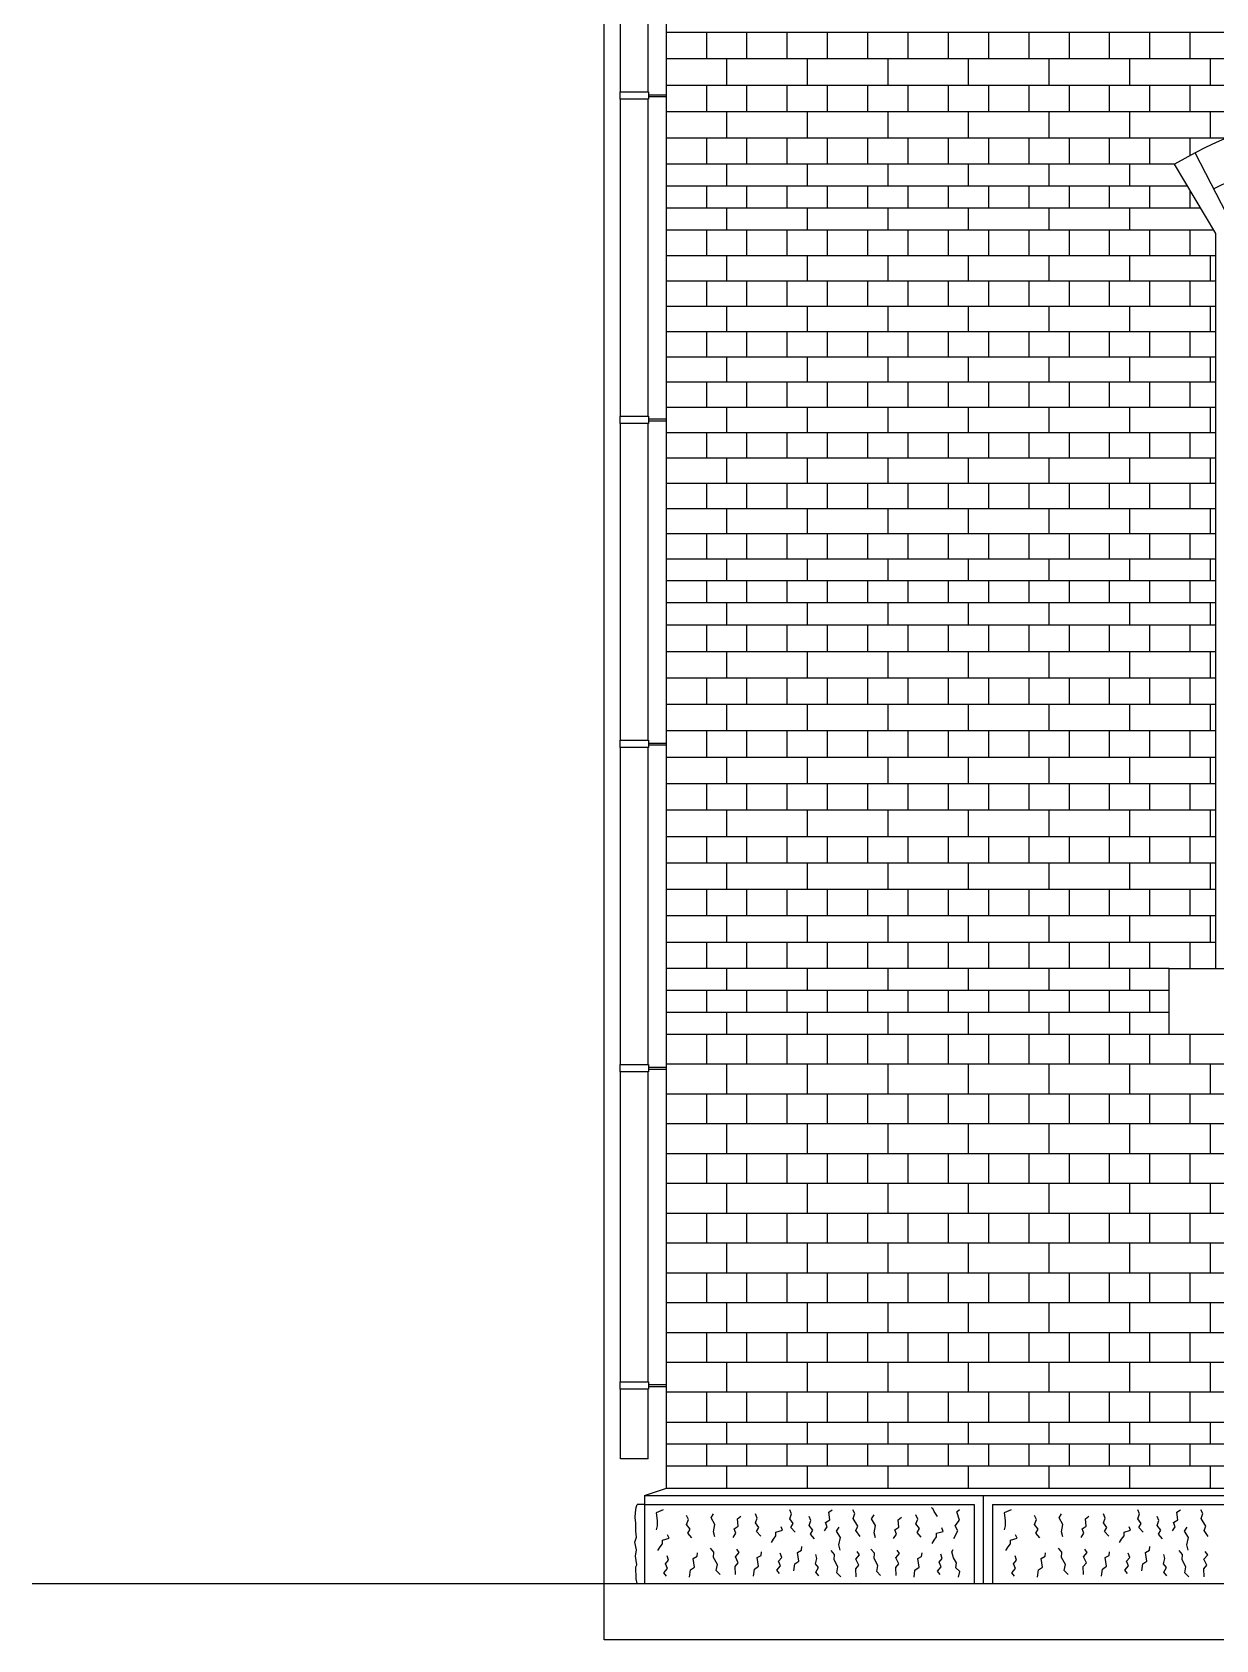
# Model space of a CAD drawing. Extents: x 101185 to 134825, y -129942 to -106182.
# Drawn here: x 106378 to 109609, y -122410 to -118024 of the extents above; entities that cross this region are included whole.
import ezdxf

# ---------------------------------------------------------------- set-up
doc = ezdxf.new("R2010")
doc.units = 0
doc.header["$LTSCALE"] = 50
doc.header["$MEASUREMENT"] = 0
for name, color, linetype in [('ele-3', 6, 'CONTINUOUS'), ('FIN', 5, 'CONTINUOUS'), ('h', 5, 'CONTINUOUS'), ('HAT', 5, 'CONTINUOUS'), ('HATCH', 5, 'CONTINUOUS'), ('W-1', 3, 'CONTINUOUS'), ('W-2', 2, 'CONTINUOUS'), ('WID', 4, 'CONTINUOUS')]:
    doc.layers.add(name, color=color, linetype=linetype)

msp = doc.modelspace()

# ---------------------------------------------------------------- linework, layer by layer
at = {"layer": 'ele-3'}
for p, q in [((109496.8, -118384.7), (108109.4, -118384.7)), ((109532.5, -118444.7), (108109.4, -118444.7)), ((109568.3, -118504.7), (108109.4, -118504.7)), ((109604, -118564.7), (108109.4, -118564.7)), ((108109.4, -119461.3), (109609.4, -119461.3)), ((109609.4, -119521.3), (108109.4, -119521.3)), ((109609.4, -119581.3), (108109.4, -119581.3)), ((108109.4, -119641.3), (109609.4, -119641.3)), ((109481.9, -120578.8), (108109.4, -120578.8)), ((109481.9, -120638.8), (108109.4, -120638.8)), ((109481.9, -120698.8), (108109.4, -120698.8)), ((109481.9, -120758.8), (108109.4, -120758.8)), ((108109.4, -121816.3), (109814.4, -121816.3)), ((109814.4, -121876.3), (108109.4, -121876.3))]:
    msp.add_line(p, q, dxfattribs=at)
for points in [[(108274.4, -118444.7), (108274.4, -118384.7)], [(108494.4, -118444.7), (108494.4, -118384.7)], [(108714.4, -118444.7), (108714.4, -118384.7)], [(108934.4, -118444.7), (108934.4, -118384.7)], [(109154.4, -118444.7), (109154.4, -118384.7)], [(109374.4, -118444.7), (109374.4, -118384.7)], [(108219.4, -118504.7), (108219.4, -118444.7)], [(108329.4, -118504.7), (108329.4, -118444.7)], [(108439.4, -118504.7), (108439.4, -118444.7)], [(108549.4, -118504.7), (108549.4, -118444.7)], [(108659.4, -118504.7), (108659.4, -118444.7)], [(108769.4, -118504.7), (108769.4, -118444.7)], [(108879.4, -118504.7), (108879.4, -118444.7)], [(108989.4, -118504.7), (108989.4, -118444.7)], [(109099.4, -118504.7), (109099.4, -118444.7)], [(109209.4, -118504.7), (109209.4, -118444.7)], [(109319.4, -118504.7), (109319.4, -118444.7)], [(109429.4, -118504.7), (109429.4, -118444.7)], [(109539.4, -118504.7), (109539.4, -118456.2)], [(108274.4, -118564.7), (108274.4, -118504.7)], [(108494.4, -118564.7), (108494.4, -118504.7)], [(108714.4, -118564.7), (108714.4, -118504.7)], [(108934.4, -118564.7), (108934.4, -118504.7)], [(109154.4, -118564.7), (109154.4, -118504.7)], [(109374.4, -118564.7), (109374.4, -118504.7)], [(108274.4, -119521.3), (108274.4, -119461.3)], [(108494.4, -119521.3), (108494.4, -119461.3)], [(108714.4, -119521.3), (108714.4, -119461.3)], [(108934.4, -119521.3), (108934.4, -119461.3)], [(109154.4, -119521.3), (109154.4, -119461.3)], [(109374.4, -119521.3), (109374.4, -119461.3)], [(109594.4, -119521.3), (109594.4, -119461.3)], [(108219.4, -119581.3), (108219.4, -119521.3)], [(108329.4, -119581.3), (108329.4, -119521.3)], [(108439.4, -119581.3), (108439.4, -119521.3)], [(108549.4, -119581.3), (108549.4, -119521.3)], [(108659.4, -119581.3), (108659.4, -119521.3)], [(108769.4, -119581.3), (108769.4, -119521.3)], [(108879.4, -119581.3), (108879.4, -119521.3)], [(108989.4, -119581.3), (108989.4, -119521.3)], [(109099.4, -119581.3), (109099.4, -119521.3)], [(109209.4, -119581.3), (109209.4, -119521.3)], [(109319.4, -119581.3), (109319.4, -119521.3)], [(109429.4, -119581.3), (109429.4, -119521.3)], [(109539.4, -119581.3), (109539.4, -119521.3)], [(108274.4, -119641.3), (108274.4, -119581.3)], [(108494.4, -119641.3), (108494.4, -119581.3)], [(108714.4, -119641.3), (108714.4, -119581.3)], [(108934.4, -119641.3), (108934.4, -119581.3)], [(109154.4, -119641.3), (109154.4, -119581.3)], [(109374.4, -119641.3), (109374.4, -119581.3)], [(109594.4, -119641.3), (109594.4, -119581.3)], [(108274.4, -120638.8), (108274.4, -120578.8)], [(108494.4, -120638.8), (108494.4, -120578.8)], [(108714.4, -120638.8), (108714.4, -120578.8)], [(108934.4, -120638.8), (108934.4, -120578.8)], [(109154.4, -120638.8), (109154.4, -120578.8)], [(109374.4, -120638.8), (109374.4, -120578.8)], [(108219.4, -120698.8), (108219.4, -120638.8)], [(108329.4, -120698.8), (108329.4, -120638.8)], [(108439.4, -120698.8), (108439.4, -120638.8)], [(108549.4, -120698.8), (108549.4, -120638.8)], [(108659.4, -120698.8), (108659.4, -120638.8)], [(108769.4, -120698.8), (108769.4, -120638.8)], [(108879.4, -120698.8), (108879.4, -120638.8)], [(108989.4, -120698.8), (108989.4, -120638.8)], [(109099.4, -120698.8), (109099.4, -120638.8)], [(109209.4, -120698.8), (109209.4, -120638.8)], [(109319.4, -120698.8), (109319.4, -120638.8)], [(109429.4, -120698.8), (109429.4, -120638.8)], [(108274.4, -120758.8), (108274.4, -120698.8)], [(108494.4, -120758.8), (108494.4, -120698.8)], [(108714.4, -120758.8), (108714.4, -120698.8)], [(108934.4, -120758.8), (108934.4, -120698.8)], [(109154.4, -120758.8), (109154.4, -120698.8)], [(109374.4, -120758.8), (109374.4, -120698.8)], [(108274.4, -121876.3), (108274.4, -121816.3)], [(108494.4, -121876.3), (108494.4, -121816.3)], [(108714.4, -121876.3), (108714.4, -121816.3)], [(108934.4, -121876.3), (108934.4, -121816.3)], [(109154.4, -121876.3), (109154.4, -121816.3)], [(109374.4, -121876.3), (109374.4, -121816.3)], [(109594.4, -121876.3), (109594.4, -121816.3)], [(108219.4, -121936.3), (108219.4, -121876.3)], [(108329.4, -121936.3), (108329.4, -121876.3)], [(108439.4, -121936.3), (108439.4, -121876.3)], [(108549.4, -121936.3), (108549.4, -121876.3)], [(108659.4, -121936.3), (108659.4, -121876.3)], [(108769.4, -121936.3), (108769.4, -121876.3)], [(108879.4, -121936.3), (108879.4, -121876.3)], [(108989.4, -121936.3), (108989.4, -121876.3)], [(109099.4, -121936.3), (109099.4, -121876.3)], [(109209.4, -121936.3), (109209.4, -121876.3)], [(109319.4, -121936.3), (109319.4, -121876.3)], [(109429.4, -121936.3), (109429.4, -121876.3)], [(109539.4, -121936.3), (109539.4, -121876.3)], [(109814.4, -121936.3), (108109.4, -121936.3)], [(108274.4, -121996.3), (108274.4, -121936.3)], [(108494.4, -121996.3), (108494.4, -121936.3)], [(108714.4, -121996.3), (108714.4, -121936.3)], [(108934.4, -121996.3), (108934.4, -121936.3)], [(109154.4, -121996.3), (109154.4, -121936.3)], [(109374.4, -121996.3), (109374.4, -121936.3)], [(109594.4, -121996.3), (109594.4, -121936.3)]]:
    msp.add_lwpolyline(points, dxfattribs=at)
at = {"layer": 'FIN'}
msp.add_lwpolyline([(107939.4, -116674), (113466.9, -116674), (113466.9, -122410.3), (107939.4, -122410.3)], close=True, dxfattribs=at)
at = {"layer": 'h'}
for p, q in [((108109.4, -118024.2), (113659.4, -118024.2)), ((108109.4, -118096.3), (109969.6, -118096.3)), ((108109.4, -118168.4), (109974.2, -118168.4)), ((108109.4, -118240.5), (109886.9, -118240.5)), ((108109.4, -118312.6), (109639.9, -118312.6)), ((109653.7, -118549), (109552.5, -118353.7)), ((109603.1, -118451.3), (109654.5, -118426.2)), ((108109.4, -118633.7), (109609.4, -118633.7)), ((108109.4, -118702.7), (109609.4, -118702.7)), ((108109.4, -118771.6), (109609.4, -118771.6)), ((108109.4, -118840.6), (109609.4, -118840.6)), ((108109.4, -118909.6), (109609.4, -118909.6)), ((108109.4, -118978.6), (109609.4, -118978.6)), ((108109.4, -119047.5), (109609.4, -119047.5)), ((108109.4, -119116.5), (109609.4, -119116.5)), ((108109.4, -119185.5), (109609.4, -119185.5)), ((108109.4, -119254.4), (109609.4, -119254.4)), ((108109.4, -119323.4), (109609.4, -119323.4)), ((108109.4, -119392.4), (109609.4, -119392.4)), ((108109.4, -119713.5), (109609.4, -119713.5)), ((108109.4, -119785.6), (109609.4, -119785.6)), ((108109.4, -119857.7), (109609.4, -119857.7)), ((108109.4, -119929.8), (109609.4, -119929.8)), ((108109.4, -120001.9), (109609.4, -120001.9)), ((108109.4, -120074), (109609.4, -120074)), ((108109.4, -120146.1), (109609.4, -120146.1)), ((108109.4, -120218.2), (109609.4, -120218.2)), ((108109.4, -120290.3), (109609.4, -120290.3)), ((108109.4, -120362.4), (109609.4, -120362.4)), ((108109.4, -120434.6), (109609.4, -120434.6)), ((108109.4, -120506.7), (109609.4, -120506.7)), ((113659.4, -120840.1), (108109.4, -120840.1)), ((113659.4, -120921.5), (108109.4, -120921.5)), ((113659.4, -121002.8), (108109.4, -121002.8)), ((113659.4, -121084.2), (108109.4, -121084.2)), ((113659.4, -121165.5), (108109.4, -121165.5)), ((113659.4, -121246.9), (108109.4, -121246.9)), ((113659.4, -121328.2), (108109.4, -121328.2)), ((113659.4, -121409.6), (108109.4, -121409.6)), ((113659.4, -121490.9), (108109.4, -121490.9)), ((113659.4, -121572.3), (108109.4, -121572.3)), ((109930.9, -121653.6), (108109.4, -121653.6)), ((109763.6, -121735), (108109.4, -121735))]:
    msp.add_line(p, q, dxfattribs=at)
for points in [[(108219.4, -118096.3), (108219.4, -118024.2)], [(108329.4, -118096.3), (108329.4, -118024.2)], [(108439.4, -118096.3), (108439.4, -118024.2)], [(108549.4, -118096.3), (108549.4, -118024.2)], [(108659.4, -118096.3), (108659.4, -118024.2)], [(108769.4, -118096.3), (108769.4, -118024.2)], [(108879.4, -118096.3), (108879.4, -118024.2)], [(108989.4, -118096.3), (108989.4, -118024.2)], [(109099.4, -118096.3), (109099.4, -118024.2)], [(109209.4, -118096.3), (109209.4, -118024.2)], [(109319.4, -118096.3), (109319.4, -118024.2)], [(109429.4, -118096.3), (109429.4, -118024.2)], [(109539.4, -118096.3), (109539.4, -118024.2)], [(108274.4, -118168.4), (108274.4, -118096.3)], [(108494.4, -118168.4), (108494.4, -118096.3)], [(108714.4, -118168.4), (108714.4, -118096.3)], [(108934.4, -118168.4), (108934.4, -118096.3)], [(109154.4, -118168.4), (109154.4, -118096.3)], [(109374.4, -118168.4), (109374.4, -118096.3)], [(109594.4, -118168.4), (109594.4, -118096.3)], [(108219.4, -118240.5), (108219.4, -118168.4)], [(108329.4, -118240.5), (108329.4, -118168.4)], [(108439.4, -118240.5), (108439.4, -118168.4)], [(108549.4, -118240.5), (108549.4, -118168.4)], [(108659.4, -118240.5), (108659.4, -118168.4)], [(108769.4, -118240.5), (108769.4, -118168.4)], [(108879.4, -118240.5), (108879.4, -118168.4)], [(108989.4, -118240.5), (108989.4, -118168.4)], [(109099.4, -118240.5), (109099.4, -118168.4)], [(109209.4, -118240.5), (109209.4, -118168.4)], [(109319.4, -118240.5), (109319.4, -118168.4)], [(109429.4, -118240.5), (109429.4, -118168.4)], [(109539.4, -118240.5), (109539.4, -118168.4)], [(108274.4, -118312.6), (108274.4, -118240.5)], [(108494.4, -118312.6), (108494.4, -118240.5)], [(108714.4, -118312.6), (108714.4, -118240.5)], [(108934.4, -118312.6), (108934.4, -118240.5)], [(109154.4, -118312.6), (109154.4, -118240.5)], [(109374.4, -118312.6), (109374.4, -118240.5)], [(109594.4, -118312.6), (109594.4, -118240.5)], [(108219.4, -118384.7), (108219.4, -118312.6)], [(108329.4, -118384.7), (108329.4, -118312.6)], [(108439.4, -118384.7), (108439.4, -118312.6)], [(108549.4, -118384.7), (108549.4, -118312.6)], [(108659.4, -118384.7), (108659.4, -118312.6)], [(108769.4, -118384.7), (108769.4, -118312.6)], [(108879.4, -118384.7), (108879.4, -118312.6)], [(108989.4, -118384.7), (108989.4, -118312.6)], [(109099.4, -118384.7), (109099.4, -118312.6)], [(109209.4, -118384.7), (109209.4, -118312.6)], [(109319.4, -118384.7), (109319.4, -118312.6)], [(109429.4, -118384.7), (109429.4, -118312.6)], [(109539.4, -118360.6), (109539.4, -118312.6)], [(108219.4, -118633.7), (108219.4, -118564.7)], [(108329.4, -118633.7), (108329.4, -118564.7)], [(108439.4, -118633.7), (108439.4, -118564.7)], [(108549.4, -118633.7), (108549.4, -118564.7)], [(108659.4, -118633.7), (108659.4, -118564.7)], [(108769.4, -118633.7), (108769.4, -118564.7)], [(108879.4, -118633.7), (108879.4, -118564.7)], [(108989.4, -118633.7), (108989.4, -118564.7)], [(109099.4, -118633.7), (109099.4, -118564.7)], [(109209.4, -118633.7), (109209.4, -118564.7)], [(109319.4, -118633.7), (109319.4, -118564.7)], [(109429.4, -118633.7), (109429.4, -118564.7)], [(109539.4, -118633.7), (109539.4, -118564.7)], [(108274.4, -118702.7), (108274.4, -118633.7)], [(108494.4, -118702.7), (108494.4, -118633.7)], [(108714.4, -118702.7), (108714.4, -118633.7)], [(108934.4, -118702.7), (108934.4, -118633.7)], [(109154.4, -118702.7), (109154.4, -118633.7)], [(109374.4, -118702.7), (109374.4, -118633.7)], [(109594.4, -118702.7), (109594.4, -118633.7)], [(108219.4, -118771.6), (108219.4, -118702.7)], [(108329.4, -118771.6), (108329.4, -118702.7)], [(108439.4, -118771.6), (108439.4, -118702.7)], [(108549.4, -118771.6), (108549.4, -118702.7)], [(108659.4, -118771.6), (108659.4, -118702.7)], [(108769.4, -118771.6), (108769.4, -118702.7)], [(108879.4, -118771.6), (108879.4, -118702.7)], [(108989.4, -118771.6), (108989.4, -118702.7)], [(109099.4, -118771.6), (109099.4, -118702.7)], [(109209.4, -118771.6), (109209.4, -118702.7)], [(109319.4, -118771.6), (109319.4, -118702.7)], [(109429.4, -118771.6), (109429.4, -118702.7)], [(109539.4, -118771.6), (109539.4, -118702.7)], [(108274.4, -118840.6), (108274.4, -118771.6)], [(108494.4, -118840.6), (108494.4, -118771.6)], [(108714.4, -118840.6), (108714.4, -118771.6)], [(108934.4, -118840.6), (108934.4, -118771.6)], [(109154.4, -118840.6), (109154.4, -118771.6)], [(109374.4, -118840.6), (109374.4, -118771.6)], [(109594.4, -118840.6), (109594.4, -118771.6)], [(108219.4, -118909.6), (108219.4, -118840.6)], [(108329.4, -118909.6), (108329.4, -118840.6)], [(108439.4, -118909.6), (108439.4, -118840.6)], [(108549.4, -118909.6), (108549.4, -118840.6)], [(108659.4, -118909.6), (108659.4, -118840.6)], [(108769.4, -118909.6), (108769.4, -118840.6)], [(108879.4, -118909.6), (108879.4, -118840.6)], [(108989.4, -118909.6), (108989.4, -118840.6)], [(109099.4, -118909.6), (109099.4, -118840.6)], [(109209.4, -118909.6), (109209.4, -118840.6)], [(109319.4, -118909.6), (109319.4, -118840.6)], [(109429.4, -118909.6), (109429.4, -118840.6)], [(109539.4, -118909.6), (109539.4, -118840.6)], [(108274.4, -118978.5), (108274.4, -118909.6)], [(108494.4, -118978.5), (108494.4, -118909.6)], [(108714.4, -118978.5), (108714.4, -118909.6)], [(108934.4, -118978.5), (108934.4, -118909.6)], [(109154.4, -118978.5), (109154.4, -118909.6)], [(109374.4, -118978.5), (109374.4, -118909.6)], [(109594.4, -118978.5), (109594.4, -118909.6)], [(108219.4, -119047.5), (108219.4, -118978.6)], [(108329.4, -119047.5), (108329.4, -118978.6)], [(108439.4, -119047.5), (108439.4, -118978.6)], [(108549.4, -119047.5), (108549.4, -118978.6)], [(108659.4, -119047.5), (108659.4, -118978.6)], [(108769.4, -119047.5), (108769.4, -118978.6)], [(108879.4, -119047.5), (108879.4, -118978.6)], [(108989.4, -119047.5), (108989.4, -118978.6)], [(109099.4, -119047.5), (109099.4, -118978.6)], [(109209.4, -119047.5), (109209.4, -118978.6)], [(109319.4, -119047.5), (109319.4, -118978.6)], [(109429.4, -119047.5), (109429.4, -118978.6)], [(109539.4, -119047.5), (109539.4, -118978.6)], [(108274.4, -119116.5), (108274.4, -119047.5)], [(108494.4, -119116.5), (108494.4, -119047.5)], [(108714.4, -119116.5), (108714.4, -119047.5)], [(108934.4, -119116.5), (108934.4, -119047.5)], [(109154.4, -119116.5), (109154.4, -119047.5)], [(109374.4, -119116.5), (109374.4, -119047.5)], [(109594.4, -119116.5), (109594.4, -119047.5)], [(108219.4, -119185.5), (108219.4, -119116.5)], [(108329.4, -119185.5), (108329.4, -119116.5)], [(108439.4, -119185.5), (108439.4, -119116.5)], [(108549.4, -119185.5), (108549.4, -119116.5)], [(108659.4, -119185.5), (108659.4, -119116.5)], [(108769.4, -119185.5), (108769.4, -119116.5)], [(108879.4, -119185.5), (108879.4, -119116.5)], [(108989.4, -119185.5), (108989.4, -119116.5)], [(109099.4, -119185.5), (109099.4, -119116.5)], [(109209.4, -119185.5), (109209.4, -119116.5)], [(109319.4, -119185.5), (109319.4, -119116.5)], [(109429.4, -119185.5), (109429.4, -119116.5)], [(109539.4, -119185.5), (109539.4, -119116.5)], [(108274.4, -119254.4), (108274.4, -119185.5)], [(108494.4, -119254.4), (108494.4, -119185.5)], [(108714.4, -119254.4), (108714.4, -119185.5)], [(108934.4, -119254.4), (108934.4, -119185.5)], [(109154.4, -119254.4), (109154.4, -119185.5)], [(109374.4, -119254.4), (109374.4, -119185.5)], [(109594.4, -119254.4), (109594.4, -119185.5)], [(108219.4, -119323.4), (108219.4, -119254.4)], [(108329.4, -119323.4), (108329.4, -119254.4)], [(108439.4, -119323.4), (108439.4, -119254.4)], [(108549.4, -119323.4), (108549.4, -119254.4)], [(108659.4, -119323.4), (108659.4, -119254.4)], [(108769.4, -119323.4), (108769.4, -119254.4)], [(108879.4, -119323.4), (108879.4, -119254.4)], [(108989.4, -119323.4), (108989.4, -119254.4)], [(109099.4, -119323.4), (109099.4, -119254.4)], [(109209.4, -119323.4), (109209.4, -119254.4)], [(109319.4, -119323.4), (109319.4, -119254.4)], [(109429.4, -119323.4), (109429.4, -119254.4)], [(109539.4, -119323.4), (109539.4, -119254.4)], [(108274.4, -119392.4), (108274.4, -119323.4)], [(108494.4, -119392.4), (108494.4, -119323.4)], [(108714.4, -119392.4), (108714.4, -119323.4)], [(108934.4, -119392.4), (108934.4, -119323.4)], [(109154.4, -119392.4), (109154.4, -119323.4)], [(109374.4, -119392.4), (109374.4, -119323.4)], [(109594.4, -119392.4), (109594.4, -119323.4)], [(108219.4, -119461.3), (108219.4, -119392.4)], [(108329.4, -119461.3), (108329.4, -119392.4)], [(108439.4, -119461.3), (108439.4, -119392.4)], [(108549.4, -119461.3), (108549.4, -119392.4)], [(108659.4, -119461.3), (108659.4, -119392.4)], [(108769.4, -119461.3), (108769.4, -119392.4)], [(108879.4, -119461.3), (108879.4, -119392.4)], [(108989.4, -119461.3), (108989.4, -119392.4)], [(109099.4, -119461.3), (109099.4, -119392.4)], [(109209.4, -119461.3), (109209.4, -119392.4)], [(109319.4, -119461.3), (109319.4, -119392.4)], [(109429.4, -119461.3), (109429.4, -119392.4)], [(109539.4, -119461.3), (109539.4, -119392.4)], [(108219.4, -119713.5), (108219.4, -119641.3)], [(108329.4, -119713.5), (108329.4, -119641.3)], [(108439.4, -119713.5), (108439.4, -119641.3)], [(108549.4, -119713.5), (108549.4, -119641.3)], [(108659.4, -119713.5), (108659.4, -119641.3)], [(108769.4, -119713.5), (108769.4, -119641.3)], [(108879.4, -119713.5), (108879.4, -119641.3)], [(108989.4, -119713.5), (108989.4, -119641.3)], [(109099.4, -119713.5), (109099.4, -119641.3)], [(109209.4, -119713.5), (109209.4, -119641.3)], [(109319.4, -119713.5), (109319.4, -119641.3)], [(109429.4, -119713.5), (109429.4, -119641.3)], [(109539.4, -119713.5), (109539.4, -119641.3)], [(108274.4, -119785.6), (108274.4, -119713.5)], [(108494.4, -119785.6), (108494.4, -119713.5)], [(108714.4, -119785.6), (108714.4, -119713.5)], [(108934.4, -119785.6), (108934.4, -119713.5)], [(109154.4, -119785.6), (109154.4, -119713.5)], [(109374.4, -119785.6), (109374.4, -119713.5)], [(109594.4, -119785.6), (109594.4, -119713.5)], [(108219.4, -119857.7), (108219.4, -119785.6)], [(108329.4, -119857.7), (108329.4, -119785.6)], [(108439.4, -119857.7), (108439.4, -119785.6)], [(108549.4, -119857.7), (108549.4, -119785.6)], [(108659.4, -119857.7), (108659.4, -119785.6)], [(108769.4, -119857.7), (108769.4, -119785.6)], [(108879.4, -119857.7), (108879.4, -119785.6)], [(108989.4, -119857.7), (108989.4, -119785.6)], [(109099.4, -119857.7), (109099.4, -119785.6)], [(109209.4, -119857.7), (109209.4, -119785.6)], [(109319.4, -119857.7), (109319.4, -119785.6)], [(109429.4, -119857.7), (109429.4, -119785.6)], [(109539.4, -119857.7), (109539.4, -119785.6)], [(108274.4, -119929.8), (108274.4, -119857.7)], [(108494.4, -119929.8), (108494.4, -119857.7)], [(108714.4, -119929.8), (108714.4, -119857.7)], [(108934.4, -119929.8), (108934.4, -119857.7)], [(109154.4, -119929.8), (109154.4, -119857.7)], [(109374.4, -119929.8), (109374.4, -119857.7)], [(109594.4, -119929.8), (109594.4, -119857.7)], [(108219.4, -120001.9), (108219.4, -119929.8)], [(108329.4, -120001.9), (108329.4, -119929.8)], [(108439.4, -120001.9), (108439.4, -119929.8)], [(108549.4, -120001.9), (108549.4, -119929.8)], [(108659.4, -120001.9), (108659.4, -119929.8)], [(108769.4, -120001.9), (108769.4, -119929.8)], [(108879.4, -120001.9), (108879.4, -119929.8)], [(108989.4, -120001.9), (108989.4, -119929.8)], [(109099.4, -120001.9), (109099.4, -119929.8)], [(109209.4, -120001.9), (109209.4, -119929.8)], [(109319.4, -120001.9), (109319.4, -119929.8)], [(109429.4, -120001.9), (109429.4, -119929.8)], [(109539.4, -120001.9), (109539.4, -119929.8)], [(108274.4, -120074), (108274.4, -120001.9)], [(108494.4, -120074), (108494.4, -120001.9)], [(108714.4, -120074), (108714.4, -120001.9)], [(108934.4, -120074), (108934.4, -120001.9)], [(109154.4, -120074), (109154.4, -120001.9)], [(109374.4, -120074), (109374.4, -120001.9)], [(109594.4, -120074), (109594.4, -120001.9)], [(108219.4, -120146.1), (108219.4, -120074)], [(108329.4, -120146.1), (108329.4, -120074)], [(108439.4, -120146.1), (108439.4, -120074)], [(108549.4, -120146.1), (108549.4, -120074)], [(108659.4, -120146.1), (108659.4, -120074)], [(108769.4, -120146.1), (108769.4, -120074)], [(108879.4, -120146.1), (108879.4, -120074)], [(108989.4, -120146.1), (108989.4, -120074)], [(109099.4, -120146.1), (109099.4, -120074)], [(109209.4, -120146.1), (109209.4, -120074)], [(109319.4, -120146.1), (109319.4, -120074)], [(109429.4, -120146.1), (109429.4, -120074)], [(109539.4, -120146.1), (109539.4, -120074)], [(108274.4, -120218.2), (108274.4, -120146.1)], [(108494.4, -120218.2), (108494.4, -120146.1)], [(108714.4, -120218.2), (108714.4, -120146.1)], [(108934.4, -120218.2), (108934.4, -120146.1)], [(109154.4, -120218.2), (109154.4, -120146.1)], [(109374.4, -120218.2), (109374.4, -120146.1)], [(109594.4, -120218.2), (109594.4, -120146.1)], [(108219.4, -120290.3), (108219.4, -120218.2)], [(108329.4, -120290.3), (108329.4, -120218.2)], [(108439.4, -120290.3), (108439.4, -120218.2)], [(108549.4, -120290.3), (108549.4, -120218.2)], [(108659.4, -120290.3), (108659.4, -120218.2)], [(108769.4, -120290.3), (108769.4, -120218.2)], [(108879.4, -120290.3), (108879.4, -120218.2)], [(108989.4, -120290.3), (108989.4, -120218.2)], [(109099.4, -120290.3), (109099.4, -120218.2)], [(109209.4, -120290.3), (109209.4, -120218.2)], [(109319.4, -120290.3), (109319.4, -120218.2)], [(109429.4, -120290.3), (109429.4, -120218.2)], [(109539.4, -120290.3), (109539.4, -120218.2)], [(108274.4, -120362.4), (108274.4, -120290.3)], [(108494.4, -120362.4), (108494.4, -120290.3)], [(108714.4, -120362.4), (108714.4, -120290.3)], [(108934.4, -120362.4), (108934.4, -120290.3)], [(109154.4, -120362.4), (109154.4, -120290.3)], [(109374.4, -120362.4), (109374.4, -120290.3)], [(109594.4, -120362.4), (109594.4, -120290.3)], [(108219.4, -120434.6), (108219.4, -120362.4)], [(108329.4, -120434.6), (108329.4, -120362.4)], [(108439.4, -120434.6), (108439.4, -120362.4)], [(108549.4, -120434.6), (108549.4, -120362.4)], [(108659.4, -120434.6), (108659.4, -120362.4)], [(108769.4, -120434.6), (108769.4, -120362.4)], [(108879.4, -120434.6), (108879.4, -120362.4)], [(108989.4, -120434.6), (108989.4, -120362.4)], [(109099.4, -120434.6), (109099.4, -120362.4)], [(109209.4, -120434.6), (109209.4, -120362.4)], [(109319.4, -120434.6), (109319.4, -120362.4)], [(109429.4, -120434.6), (109429.4, -120362.4)], [(109539.4, -120434.6), (109539.4, -120362.4)], [(108274.4, -120506.7), (108274.4, -120434.6)], [(108494.4, -120506.7), (108494.4, -120434.6)], [(108714.4, -120506.7), (108714.4, -120434.6)], [(108934.4, -120506.7), (108934.4, -120434.6)], [(109154.4, -120506.7), (109154.4, -120434.6)], [(109374.4, -120506.7), (109374.4, -120434.6)], [(109594.4, -120506.7), (109594.4, -120434.6)], [(108219.4, -120578.8), (108219.4, -120506.7)], [(108329.4, -120578.8), (108329.4, -120506.7)], [(108439.4, -120578.8), (108439.4, -120506.7)], [(108549.4, -120578.8), (108549.4, -120506.7)], [(108659.4, -120578.8), (108659.4, -120506.7)], [(108769.4, -120578.8), (108769.4, -120506.7)], [(108879.4, -120578.8), (108879.4, -120506.7)], [(108989.4, -120578.8), (108989.4, -120506.7)], [(109099.4, -120578.8), (109099.4, -120506.7)], [(109209.4, -120578.8), (109209.4, -120506.7)], [(109319.4, -120578.8), (109319.4, -120506.7)], [(109429.4, -120578.8), (109429.4, -120506.7)], [(109539.4, -120578.8), (109539.4, -120506.7)], [(108219.4, -120840.1), (108219.4, -120758.8)], [(108329.4, -120840.1), (108329.4, -120758.8)], [(108439.4, -120840.1), (108439.4, -120758.8)], [(108549.4, -120840.1), (108549.4, -120758.8)], [(108659.4, -120840.1), (108659.4, -120758.8)], [(108769.4, -120840.1), (108769.4, -120758.8)], [(108879.4, -120840.1), (108879.4, -120758.8)], [(108989.4, -120840.1), (108989.4, -120758.8)], [(109099.4, -120840.1), (109099.4, -120758.8)], [(109209.4, -120840.1), (109209.4, -120758.8)], [(109319.4, -120840.1), (109319.4, -120758.8)], [(109429.4, -120840.1), (109429.4, -120758.8)], [(109539.4, -120840.1), (109539.4, -120758.8)], [(108274.4, -120921.5), (108274.4, -120840.1)], [(108494.4, -120921.5), (108494.4, -120840.1)], [(108714.4, -120921.5), (108714.4, -120840.1)], [(108934.4, -120921.5), (108934.4, -120840.1)], [(109154.4, -120921.5), (109154.4, -120840.1)], [(109374.4, -120921.5), (109374.4, -120840.1)], [(109594.4, -120921.5), (109594.4, -120840.1)], [(108219.4, -121002.8), (108219.4, -120921.5)], [(108329.4, -121002.8), (108329.4, -120921.5)], [(108439.4, -121002.8), (108439.4, -120921.5)], [(108549.4, -121002.8), (108549.4, -120921.5)], [(108659.4, -121002.8), (108659.4, -120921.5)], [(108769.4, -121002.8), (108769.4, -120921.5)], [(108879.4, -121002.8), (108879.4, -120921.5)], [(108989.4, -121002.8), (108989.4, -120921.5)], [(109099.4, -121002.8), (109099.4, -120921.5)], [(109209.4, -121002.8), (109209.4, -120921.5)], [(109319.4, -121002.8), (109319.4, -120921.5)], [(109429.4, -121002.8), (109429.4, -120921.5)], [(109539.4, -121002.8), (109539.4, -120921.5)], [(108274.4, -121084.2), (108274.4, -121002.8)], [(108494.4, -121084.2), (108494.4, -121002.8)], [(108714.4, -121084.2), (108714.4, -121002.8)], [(108934.4, -121084.2), (108934.4, -121002.8)], [(109154.4, -121084.2), (109154.4, -121002.8)], [(109374.4, -121084.2), (109374.4, -121002.8)], [(109594.4, -121084.2), (109594.4, -121002.8)], [(108219.4, -121165.5), (108219.4, -121084.2)], [(108329.4, -121165.5), (108329.4, -121084.2)], [(108439.4, -121165.5), (108439.4, -121084.2)], [(108549.4, -121165.5), (108549.4, -121084.2)], [(108659.4, -121165.5), (108659.4, -121084.2)], [(108769.4, -121165.5), (108769.4, -121084.2)], [(108879.4, -121165.5), (108879.4, -121084.2)], [(108989.4, -121165.5), (108989.4, -121084.2)], [(109099.4, -121165.5), (109099.4, -121084.2)], [(109209.4, -121165.5), (109209.4, -121084.2)], [(109319.4, -121165.5), (109319.4, -121084.2)], [(109429.4, -121165.5), (109429.4, -121084.2)], [(109539.4, -121165.5), (109539.4, -121084.2)], [(108274.4, -121246.9), (108274.4, -121165.5)], [(108494.4, -121246.9), (108494.4, -121165.5)], [(108714.4, -121246.9), (108714.4, -121165.5)], [(108934.4, -121246.9), (108934.4, -121165.5)], [(109154.4, -121246.9), (109154.4, -121165.5)], [(109374.4, -121246.9), (109374.4, -121165.5)], [(109594.4, -121246.9), (109594.4, -121165.5)], [(108219.4, -121328.2), (108219.4, -121246.9)], [(108329.4, -121328.2), (108329.4, -121246.9)], [(108439.4, -121328.2), (108439.4, -121246.9)], [(108549.4, -121328.2), (108549.4, -121246.9)], [(108659.4, -121328.2), (108659.4, -121246.9)], [(108769.4, -121328.2), (108769.4, -121246.9)], [(108879.4, -121328.2), (108879.4, -121246.9)], [(108989.4, -121328.2), (108989.4, -121246.9)], [(109099.4, -121328.2), (109099.4, -121246.9)], [(109209.4, -121328.2), (109209.4, -121246.9)], [(109319.4, -121328.2), (109319.4, -121246.9)], [(109429.4, -121328.2), (109429.4, -121246.9)], [(109539.4, -121328.2), (109539.4, -121246.9)], [(108274.4, -121409.6), (108274.4, -121328.2)], [(108494.4, -121409.6), (108494.4, -121328.2)], [(108714.4, -121409.6), (108714.4, -121328.2)], [(108934.4, -121409.6), (108934.4, -121328.2)], [(109154.4, -121409.6), (109154.4, -121328.2)], [(109374.4, -121409.6), (109374.4, -121328.2)], [(109594.4, -121409.6), (109594.4, -121328.2)], [(108219.4, -121490.9), (108219.4, -121409.6)], [(108329.4, -121490.9), (108329.4, -121409.6)], [(108439.4, -121490.9), (108439.4, -121409.6)], [(108549.4, -121490.9), (108549.4, -121409.6)], [(108659.4, -121490.9), (108659.4, -121409.6)], [(108769.4, -121490.9), (108769.4, -121409.6)], [(108879.4, -121490.9), (108879.4, -121409.6)], [(108989.4, -121490.9), (108989.4, -121409.6)], [(109099.4, -121490.9), (109099.4, -121409.6)], [(109209.4, -121490.9), (109209.4, -121409.6)], [(109319.4, -121490.9), (109319.4, -121409.6)], [(109429.4, -121490.9), (109429.4, -121409.6)], [(109539.4, -121490.9), (109539.4, -121409.6)], [(108274.4, -121572.3), (108274.4, -121490.9)], [(108494.4, -121572.3), (108494.4, -121490.9)], [(108714.4, -121572.3), (108714.4, -121490.9)], [(108934.4, -121572.3), (108934.4, -121490.9)], [(109154.4, -121572.3), (109154.4, -121490.9)], [(109374.4, -121572.3), (109374.4, -121490.9)], [(109594.4, -121572.3), (109594.4, -121490.9)], [(108219.4, -121653.6), (108219.4, -121572.3)], [(108329.4, -121653.6), (108329.4, -121572.3)], [(108439.4, -121653.6), (108439.4, -121572.3)], [(108549.4, -121653.6), (108549.4, -121572.3)], [(108659.4, -121653.6), (108659.4, -121572.3)], [(108769.4, -121653.6), (108769.4, -121572.3)], [(108879.4, -121653.6), (108879.4, -121572.3)], [(108989.4, -121653.6), (108989.4, -121572.3)], [(109099.4, -121653.6), (109099.4, -121572.3)], [(109209.4, -121653.6), (109209.4, -121572.3)], [(109319.4, -121653.6), (109319.4, -121572.3)], [(109429.4, -121653.6), (109429.4, -121572.3)], [(109539.4, -121653.6), (109539.4, -121572.3)], [(108274.4, -121735), (108274.4, -121653.6)], [(108494.4, -121735), (108494.4, -121653.6)], [(108714.4, -121735), (108714.4, -121653.6)], [(108934.4, -121735), (108934.4, -121653.6)], [(109154.4, -121735), (109154.4, -121653.6)], [(109374.4, -121735), (109374.4, -121653.6)], [(109594.4, -121735), (109594.4, -121653.6)], [(108219.4, -121816.3), (108219.4, -121735)], [(108329.4, -121816.3), (108329.4, -121735)], [(108439.4, -121816.3), (108439.4, -121735)], [(108549.4, -121816.3), (108549.4, -121735)], [(108659.4, -121816.3), (108659.4, -121735)], [(108769.4, -121816.3), (108769.4, -121735)], [(108879.4, -121816.3), (108879.4, -121735)], [(108989.4, -121816.3), (108989.4, -121735)], [(109099.4, -121816.3), (109099.4, -121735)], [(109209.4, -121816.3), (109209.4, -121735)], [(109319.4, -121816.3), (109319.4, -121735)], [(109429.4, -121816.3), (109429.4, -121735)], [(109539.4, -121816.3), (109539.4, -121735)], [(108100.5, -122055.3), (108081.1, -122063.9), (108083.8, -122084.9), (108084.3, -122099.4), (108081.6, -122110.2)], [(108460.6, -122116.2), (108449.3, -122103.8), (108455.8, -122092.5), (108446.1, -122080.1), (108450.9, -122066.6), (108446.1, -122055.3)], [(108541, -122113.2), (108548.7, -122102), (108544.1, -122090.3), (108555.3, -122082.7), (108553.2, -122062.3), (108562.4, -122055.2)], [(108638.2, -122128.7), (108627, -122112.1), (108631.8, -122100.2), (108619.5, -122079.1), (108623.6, -122065.5), (108618.5, -122055.3)], [(108849.8, -122074.1), (108840.3, -122060), (108837.2, -122051.9), (108833, -122050.2)], [(108894.5, -122133.5), (108905.1, -122112.8), (108897.9, -122098.9), (108909.9, -122083.5), (108902.2, -122060.8), (108909.9, -122054.6)], [(109050.5, -122055.3), (109031.1, -122063.9), (109033.8, -122084.9), (109034.3, -122099.4), (109031.6, -122110.2)], [(109410.6, -122116.2), (109399.3, -122103.8), (109405.8, -122092.5), (109396.1, -122080.1), (109400.9, -122066.6), (109396.1, -122055.3)], [(109491, -122113.2), (109498.7, -122102), (109494.1, -122090.3), (109505.3, -122082.7), (109503.2, -122062.3), (109512.4, -122055.2)], [(109588.2, -122128.7), (109577, -122112.1), (109581.8, -122100.2), (109569.5, -122079.1), (109573.6, -122065.5), (109568.5, -122055.3)], [(108179.2, -122131.7), (108167.9, -122119.3), (108174.3, -122108), (108164.6, -122095.6), (108169.5, -122082.2), (108164.6, -122070.9)], [(108241.7, -122129.6), (108238, -122115.4), (108242, -122095.2), (108231.4, -122077.3), (108238.4, -122066.6)], [(108291.4, -122130.7), (108299, -122119.5), (108294.4, -122107.8), (108305.6, -122100.2), (108303.6, -122079.8), (108312.7, -122072.7)], [(108366.9, -122127.5), (108355.6, -122115.1), (108362.1, -122103.8), (108352.4, -122091.4), (108357.2, -122078), (108352.4, -122066.6)], [(108396.2, -122144.4), (108402.1, -122135.2), (108408.6, -122126.6), (108408.6, -122116.9), (108426.4, -122111.5), (108422.6, -122101.8)], [(108513.7, -122134.5), (108502.4, -122122.1), (108508.9, -122110.8), (108499.2, -122098.5), (108504, -122085), (108499.2, -122073.7)], [(108584.1, -122165.6), (108580.5, -122151.5), (108584.4, -122131.3), (108573.9, -122113.4), (108580.9, -122102.6)], [(108679.9, -122132.4), (108676.3, -122118.3), (108680.2, -122098), (108669.7, -122080.1), (108676.7, -122069.4)], [(108729.6, -122133.5), (108737.2, -122122.3), (108732.7, -122110.6), (108743.8, -122103), (108741.8, -122082.6), (108751, -122075.5)], [(108805.2, -122130.3), (108793.8, -122117.9), (108800.3, -122106.6), (108790.6, -122094.2), (108795.5, -122080.8), (108790.6, -122069.5)], [(108834.5, -122147.2), (108840.4, -122138), (108846.9, -122129.4), (108846.9, -122119.7), (108864.6, -122114.3), (108860.9, -122104.7)], [(109129.2, -122131.7), (109117.9, -122119.3), (109124.3, -122108), (109114.6, -122095.6), (109119.5, -122082.2), (109114.6, -122070.9)], [(109191.7, -122129.6), (109188, -122115.4), (109192, -122095.2), (109181.4, -122077.3), (109188.4, -122066.6)], [(109241.4, -122130.7), (109249, -122119.5), (109244.4, -122107.8), (109255.6, -122100.2), (109253.6, -122079.8), (109262.7, -122072.7)], [(109316.9, -122127.5), (109305.6, -122115.1), (109312.1, -122103.8), (109302.4, -122091.4), (109307.2, -122078), (109302.4, -122066.6)], [(109346.2, -122144.4), (109352.1, -122135.2), (109358.6, -122126.6), (109358.6, -122116.9), (109376.4, -122111.5), (109372.6, -122101.8)], [(109463.7, -122134.5), (109452.4, -122122.1), (109458.9, -122110.8), (109449.2, -122098.5), (109454, -122085), (109449.2, -122073.7)], [(109534.1, -122165.6), (109530.5, -122151.5), (109534.4, -122131.3), (109523.9, -122113.4), (109530.9, -122102.6)], [(108086.4, -122166.2), (108092.4, -122157), (108098.8, -122148.4), (108098.8, -122138.7), (108116.6, -122133.3), (108112.8, -122123.6)], [(109036.4, -122166.2), (109042.4, -122157), (109048.8, -122148.4), (109048.8, -122138.7), (109066.6, -122133.3), (109062.8, -122123.6)], [(108109.6, -122236.6), (108102.6, -122227.4), (108112.3, -122215.6), (108106.9, -122202.6), (108115.5, -122192.9), (108111.2, -122181.1)], [(108172.6, -122238.9), (108174.8, -122219.5), (108186.1, -122211.9), (108182.3, -122188.2), (108193.1, -122182.3), (108194.2, -122172.6)], [(108256.1, -122231.9), (108245.3, -122221.1), (108248.5, -122204.9), (108238.3, -122185.5), (108238.8, -122171), (108229.7, -122160.2)], [(108298.2, -122231.9), (108297.2, -122210.1), (108305.8, -122200.4), (108297.7, -122183.6), (108307.9, -122171.9), (108301.3, -122162.8)], [(108347.4, -122236.5), (108349.6, -122217.2), (108360.9, -122209.6), (108357.1, -122185.9), (108367.9, -122180), (108369, -122170.3)], [(108418.3, -122229.3), (108411.3, -122220.1), (108421, -122208.3), (108415.6, -122195.4), (108424.2, -122185.7), (108419.9, -122173.8)], [(108457.5, -122222.3), (108459.6, -122202.9), (108470.9, -122195.4), (108467.2, -122171.7), (108477.9, -122165.8), (108479, -122156.1)], [(108525.3, -122235.3), (108517.6, -122225.4), (108524.4, -122213.3), (108516.5, -122203.4), (108520.5, -122188.2), (108517.1, -122177.7)], [(108585.2, -122238.1), (108574.5, -122227.3), (108577.7, -122211.2), (108567.5, -122191.8), (108568, -122177.2), (108558.8, -122166.5)], [(108627.4, -122238.1), (108626.4, -122216.3), (108635, -122206.6), (108626.9, -122189.8), (108637, -122178.2), (108630.4, -122169)], [(108694.3, -122234.7), (108683.5, -122223.9), (108686.8, -122207.7), (108676.5, -122188.4), (108677.1, -122173.8), (108667.9, -122163)], [(108736.5, -122234.7), (108735.4, -122212.9), (108744.1, -122203.2), (108735.9, -122186.4), (108746.1, -122174.7), (108739.5, -122165.6)], [(108785.7, -122239.4), (108787.9, -122220), (108799.2, -122212.4), (108795.4, -122188.7), (108806.2, -122182.8), (108807.2, -122173.1)], [(108856.5, -122232.1), (108849.5, -122222.9), (108859.2, -122211.1), (108853.8, -122198.2), (108862.5, -122188.5), (108858.2, -122176.6)], [(108906.6, -122239.4), (108910.4, -122223.6), (108899.8, -122213.9), (108901.7, -122200.5), (108893.6, -122186.5), (108888.3, -122170.6), (108892.6, -122163.9)], [(109059.6, -122236.6), (109052.6, -122227.4), (109062.3, -122215.6), (109056.9, -122202.6), (109065.5, -122192.9), (109061.2, -122181.1)], [(109122.6, -122238.9), (109124.8, -122219.5), (109136.1, -122211.9), (109132.3, -122188.2), (109143.1, -122182.3), (109144.2, -122172.6)], [(109206.1, -122231.9), (109195.3, -122221.1), (109198.5, -122204.9), (109188.3, -122185.5), (109188.8, -122171), (109179.7, -122160.2)], [(109248.2, -122231.9), (109247.2, -122210.1), (109255.8, -122200.4), (109247.7, -122183.6), (109257.9, -122171.9), (109251.3, -122162.8)], [(109297.4, -122236.5), (109299.6, -122217.2), (109310.9, -122209.6), (109307.1, -122185.9), (109317.9, -122180), (109319, -122170.3)], [(109368.3, -122229.3), (109361.3, -122220.1), (109371, -122208.3), (109365.6, -122195.4), (109374.2, -122185.7), (109369.9, -122173.8)], [(109407.5, -122222.3), (109409.6, -122202.9), (109420.9, -122195.4), (109417.2, -122171.7), (109427.9, -122165.8), (109429, -122156.1)], [(109475.3, -122235.3), (109467.6, -122225.4), (109474.4, -122213.3), (109466.5, -122203.4), (109470.5, -122188.2), (109467.1, -122177.7)], [(109535.2, -122238.1), (109524.5, -122227.3), (109527.7, -122211.2), (109517.5, -122191.8), (109518, -122177.2), (109508.8, -122166.5)], [(109577.4, -122238.1), (109576.4, -122216.3), (109585, -122206.6), (109576.9, -122189.8), (109587, -122178.2), (109580.4, -122169)]]:
    msp.add_lwpolyline(points, dxfattribs=at)
at = {"layer": 'HAT'}
for p, q in [((108049.4, -122016.3), (108109.4, -121996.3)), ((108109.4, -121996.3), (116549.4, -121996.3)), ((108049.4, -122041.3), (108049.4, -122256.3)), ((108049.4, -122041.3), (108949.4, -122041.3)), ((108949.4, -122041.3), (108949.4, -122256.3)), ((108999.4, -122041.3), (108999.4, -122256.3)), ((108999.4, -122041.3), (109899.4, -122041.3))]:
    msp.add_line(p, q, dxfattribs=at)
at = {"layer": 'HATCH'}
for p, q in [((107984.4, -118187.3), (107984.4, -117322.9)), ((108059.4, -118187.3), (108059.4, -117322.9)), ((108060.4, -118194.8), (108109.4, -118194.8)), ((108060.4, -118199.8), (108109.4, -118199.8)), ((107984.4, -119071.8), (107984.4, -118207.3)), ((108059.4, -119071.8), (108059.4, -118207.3)), ((108060.4, -119079.3), (108109.4, -119079.3)), ((107984.4, -119956.2), (107984.4, -119091.8)), ((108059.4, -119956.2), (108059.4, -119091.8)), ((108060.4, -119084.3), (108109.4, -119084.3)), ((107984.4, -120840.6), (107984.4, -119976.2)), ((108059.4, -120840.6), (108059.4, -119976.2)), ((108060.4, -119963.7), (108109.4, -119963.7)), ((108060.4, -119968.7), (108109.4, -119968.7)), ((107984.4, -121706.3), (107984.4, -120860.6)), ((108059.4, -121706.3), (108059.4, -120860.6)), ((108060.4, -120848.1), (108109.4, -120848.1)), ((108060.4, -120853.1), (108109.4, -120853.1)), ((108060.4, -121713.8), (108109.4, -121713.8)), ((107984.4, -121916.3), (107984.4, -121726.3)), ((108059.4, -121916.3), (108059.4, -121726.3)), ((108060.4, -121718.8), (108109.4, -121718.8)), ((108059.4, -121916.3), (107984.4, -121916.3))]:
    msp.add_line(p, q, dxfattribs=at)
for points in [[(107983.4, -118187.3), (108060.4, -118187.3), (108060.4, -118207.3), (107983.4, -118207.3)], [(107983.4, -119071.8), (108060.4, -119071.8), (108060.4, -119091.8), (107983.4, -119091.8)], [(107983.4, -119956.2), (108060.4, -119956.2), (108060.4, -119976.2), (107983.4, -119976.2)], [(107983.4, -120840.6), (108060.4, -120840.6), (108060.4, -120860.6), (107983.4, -120860.6)], [(107983.4, -121706.3), (108060.4, -121706.3), (108060.4, -121726.3), (107983.4, -121726.3)]]:
    msp.add_lwpolyline(points, close=True, dxfattribs=at)
at = {"layer": 'W-1'}
msp.add_lwpolyline([(108109.4, -121996.3), (108109.4, -117111.3)], dxfattribs=at)
at = {"layer": 'W-2'}
msp.add_line((106378.1, -122256.3), (120514.4, -122256.3), dxfattribs=at)
at = {"layer": 'WID'}
for p, q in [((109609.4, -118573.8), (109496.8, -118384.7)), ((109609.4, -120578.8), (109609.4, -118573.8)), ((109609.4, -120578.8), (110554.4, -120578.8)), ((108049.4, -122016.3), (116489.4, -122016.3)), ((108049.4, -122016.3), (108049.4, -122041.3)), ((108974.4, -122016.3), (108974.4, -122256.3)), ((108049.4, -122041.3), (108029.4, -122041.3))]:
    msp.add_line(p, q, dxfattribs=at)
msp.add_lwpolyline([(109481.9, -120578.8), (110681.9, -120578.8), (110681.9, -120758.8), (109481.9, -120758.8)], close=True, dxfattribs=at)
msp.add_lwpolyline([(108029.4, -122256.3), (108026.7, -122244.3), (108025.6, -122210.9), (108028.4, -122205.3), (108025, -122182.4), (108027.7, -122164.8), (108023.7, -122143.7), (108028, -122129.8), (108026.4, -122114.2), (108025.9, -122104.1), (108026.2, -122092.4), (108023.8, -122076.5), (108025, -122063.1), (108026.9, -122049.7), (108029.4, -122041.3)], dxfattribs=at)
msp.add_arc((110081.9, -119367.4), 1143.7, 95.2073, 120.7666, dxfattribs=at)

doc.saveas('drawing.dxf')
